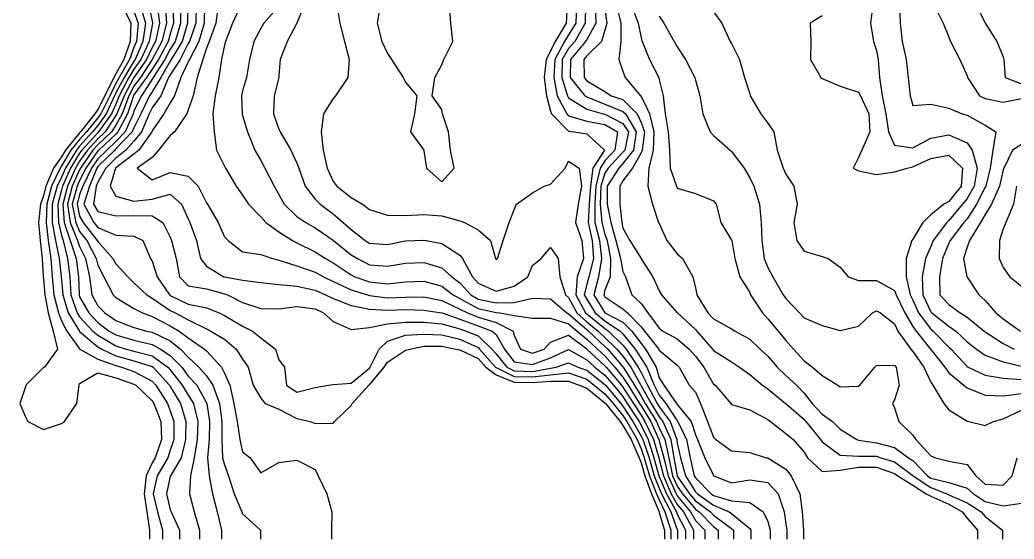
# Model space of a CAD drawing. Header units: metres. Extents: x 542999 to 543275, y 2234575 to 2234818.
# Drawn here: x 543014.2 to 543178.9, y 2234575 to 2234661.1 of the extents above; entities that cross this region are included whole.
import ezdxf

# ---------------------------------------------------------------- set-up
doc = ezdxf.new("R2010")
doc.units = ezdxf.units.M

msp = doc.modelspace()

# ---------------------------------------------------------------- linework, layer by layer
for points, elevation in [([(543031.16, 2234663.53), (543032.58, 2234660.53), (543032.48, 2234657.53), (543031.4, 2234654.53), (543030.1, 2234652.18), (543029.78, 2234651.53), (543028.27, 2234648.53), (543027.1, 2234646.24), (543026.64, 2234645.53), (543024.25, 2234642.53), (543024.1, 2234642.37), (543021.76, 2234639.53), (543021.1, 2234638.42), (543019.79, 2234636.53), (543018.49, 2234633.53), (543018.1, 2234631.91), (543017.62, 2234630.53), (543017.28, 2234627.53), (543017.56, 2234624.53), (543017.87, 2234621.53), (543018.07, 2234618.53), (543018.1, 2234618.22), (543018.34, 2234615.53), (543018.86, 2234612.53), (543019.72, 2234609.53), (543020.42, 2234606.53), (543018.25, 2234603.53), (543018.1, 2234603.49), (543015.2, 2234600.53), (543015.1, 2234600.3), (543014.2, 2234597.53), (543015.1, 2234595.31), (543015.5, 2234594.53), (543018.1, 2234593.22), (543021.1, 2234594.19), (543021.57, 2234594.53), (543023.61, 2234597.53), (543024.03, 2234600.53), (543024.1, 2234600.84), (543027.1, 2234602.6), (543030.1, 2234601.78), (543033.1, 2234600.7), (543033.4, 2234600.53), (543036.1, 2234597.93), (543036.36, 2234597.53), (543037.54, 2234594.53), (543037.63, 2234591.53), (543036.63, 2234588.53), (543036.1, 2234587.66), (543035.14, 2234585.53), (543034.79, 2234582.53), (543035.22, 2234579.53), (543035.65, 2234576.53), (543035.65, 2234575.03)], 2149.5), ([(543034.12, 2234663.53), (543034.98, 2234660.53), (543034.57, 2234657.53), (543033.29, 2234654.53), (543033.1, 2234654.27), (543031.45, 2234651.53), (543030.1, 2234648.99), (543029.87, 2234648.53), (543028.48, 2234645.53), (543027.1, 2234643.61), (543026.24, 2234642.53), (543024.1, 2234640.18), (543023.57, 2234639.53), (543021.74, 2234636.53), (543021.1, 2234635.05), (543020.37, 2234633.53), (543019.57, 2234630.53), (543019.55, 2234627.53), (543020.11, 2234624.53), (543020.72, 2234621.53), (543021.06, 2234618.53), (543021.1, 2234618.02), (543021.32, 2234615.53), (543022.17, 2234612.53), (543024.05, 2234609.53), (543024.1, 2234609.45), (543027.1, 2234606.9), (543027.75, 2234606.53), (543030.1, 2234605.41), (543033.1, 2234604.57), (543036.1, 2234603.67), (543036.29, 2234603.53), (543038.97, 2234600.53), (543039.1, 2234600.33), (543040.8, 2234597.53), (543041.68, 2234594.53), (543041.65, 2234591.53), (543040.89, 2234588.53), (543039.12, 2234585.53), (543039.1, 2234585.47), (543038.51, 2234582.53), (543039.1, 2234579.87), (543039.24, 2234579.53), (543040.65, 2234576.53), (543040.65, 2234575.03)], 2148.5), ([(543035.56, 2234663.53), (543036.1, 2234660.9), (543036.17, 2234660.53), (543036.1, 2234660.24), (543035.6, 2234657.53), (543034.23, 2234654.53), (543033.1, 2234652.91), (543032.27, 2234651.53), (543030.66, 2234648.53), (543030.1, 2234647.15), (543029.36, 2234645.53), (543027.24, 2234642.53), (543027.1, 2234642.4), (543024.47, 2234639.53), (543024.1, 2234638.99), (543022.57, 2234636.53), (543021.27, 2234633.53), (543021.1, 2234632.85), (543020.46, 2234630.53), (543020.57, 2234627.53), (543021.1, 2234625.35), (543021.34, 2234624.53), (543022.11, 2234621.53), (543022.47, 2234618.53), (543022.65, 2234615.53), (543023.68, 2234612.53), (543024.1, 2234611.87), (543026.3, 2234609.53), (543027.1, 2234608.84), (543030.1, 2234607.08), (543031.82, 2234606.53), (543033.1, 2234606.16), (543036.1, 2234605.44), (543038.72, 2234603.53), (543039.1, 2234603.1), (543041.09, 2234600.53), (543042.1, 2234598.87), (543042.95, 2234597.53), (543043.65, 2234594.53), (543043.58, 2234591.53), (543043.08, 2234588.53), (543042.44, 2234585.53), (543042.31, 2234582.53), (543043.09, 2234579.53), (543043.95, 2234576.53), (543043.95, 2234575.03)], 2148), ([(543036.93, 2234663.53), (543037.31, 2234660.53), (543036.65, 2234657.53), (543036.1, 2234656.5), (543035.17, 2234654.53), (543033.1, 2234651.54), (543033.1, 2234651.53), (543031.45, 2234648.53), (543030.25, 2234645.53), (543030.1, 2234645.27), (543028.3, 2234642.53), (543027.1, 2234641.41), (543025.38, 2234639.53), (543024.1, 2234637.67), (543023.4, 2234636.53), (543022.08, 2234633.53), (543021.32, 2234630.53), (543021.56, 2234627.53), (543022.55, 2234624.53), (543023.5, 2234621.53), (543023.88, 2234618.53), (543023.99, 2234615.53), (543024.1, 2234615.22), (543025.61, 2234612.53), (543027.1, 2234610.95), (543029.01, 2234609.53), (543030.1, 2234608.87), (543033.1, 2234607.99), (543036.1, 2234607.32), (543037.5, 2234606.53), (543039.1, 2234605.49), (543041, 2234603.53), (543042.1, 2234602.07), (543043.5, 2234600.53), (543045.1, 2234597.62), (543045.14, 2234597.53), (543045.62, 2234594.53), (543045.54, 2234591.53), (543045.26, 2234588.53), (543045.55, 2234585.53), (543046.13, 2234582.53), (543046.89, 2234579.53), (543047.57, 2234576.53), (543047.57, 2234575.03)], 2147.5), ([(543038.26, 2234663.53), (543038.46, 2234660.53), (543037.71, 2234657.53), (543036.12, 2234654.53), (543036.1, 2234654.51), (543034.15, 2234651.53), (543033.1, 2234650.11), (543032.24, 2234648.53), (543031.15, 2234645.53), (543030.1, 2234643.67), (543029.36, 2234642.53), (543027.1, 2234640.41), (543026.29, 2234639.53), (543024.24, 2234636.53), (543024.1, 2234636.27), (543022.88, 2234633.53), (543022.1, 2234630.53), (543022.5, 2234627.53), (543023.76, 2234624.53), (543024.1, 2234623.52), (543025.08, 2234621.53), (543025.74, 2234618.53), (543026.14, 2234615.53), (543027.1, 2234613.72), (543028.27, 2234612.53), (543030.1, 2234611.29), (543033.1, 2234610.12), (543035.2, 2234609.53), (543036.1, 2234609.36), (543039.1, 2234607.89), (543040.83, 2234606.53), (543042.1, 2234605.19), (543043.86, 2234603.53), (543045.1, 2234602.12), (543046.18, 2234600.53), (543047.25, 2234597.53), (543047.63, 2234594.53), (543047.65, 2234591.53), (543047.78, 2234588.53), (543048.1, 2234587.32), (543048.77, 2234585.53), (543049.68, 2234582.53), (543050.98, 2234579.53), (543051.1, 2234579.22), (543054.07, 2234576.53), (543054.07, 2234575.03)], 2147), ([(543039.56, 2234663.53), (543039.62, 2234660.53), (543039.1, 2234658.79), (543038.76, 2234657.53), (543037.15, 2234654.53), (543036.1, 2234652.91), (543035.19, 2234651.53), (543033.1, 2234648.67), (543033.03, 2234648.53), (543032.05, 2234645.53), (543030.45, 2234642.53), (543030.1, 2234642.17), (543027.25, 2234639.53), (543027.1, 2234639.39), (543025.14, 2234636.53), (543024.1, 2234634.48), (543023.68, 2234633.53), (543022.88, 2234630.53), (543023.45, 2234627.53), (543024.1, 2234626.05), (543025.31, 2234624.53), (543026.82, 2234621.53), (543027.1, 2234620.45), (543028.09, 2234618.53), (543029.67, 2234615.53), (543030.1, 2234615.09), (543033.1, 2234613.26), (543034.52, 2234612.53), (543036.1, 2234611.96), (543039.1, 2234610.38), (543040.57, 2234609.53), (543042.1, 2234608.42), (543044.8, 2234606.53), (543045.1, 2234606.24), (543047.57, 2234603.53), (543048.1, 2234602.53), (543048.96, 2234600.53), (543049.63, 2234597.53), (543050.17, 2234594.53), (543050.65, 2234591.53), (543051.1, 2234589.52), (543052.34, 2234588.53), (543054.1, 2234586.03), (543057.1, 2234587.71), (543060.1, 2234588.1), (543063.1, 2234586.57), (543063.62, 2234585.53), (543065.06, 2234582.53), (543065.86, 2234579.53), (543065.84, 2234576.53), (543065.84, 2234575.03)], 2146.5), ([(543040.79, 2234663.53), (543040.79, 2234660.53), (543039.9, 2234657.53), (543039.1, 2234656.23), (543038.19, 2234654.53), (543036.27, 2234651.53), (543036.1, 2234651.26), (543034.32, 2234648.53), (543033.1, 2234646.03), (543032.94, 2234645.53), (543031.63, 2234642.53), (543030.1, 2234640.94), (543028.58, 2234639.53), (543027.1, 2234638.08), (543026.04, 2234636.53), (543024.63, 2234633.53), (543024.1, 2234632.17), (543023.66, 2234630.53), (543024.1, 2234628.58), (543024.66, 2234627.53), (543027.01, 2234624.53), (543027.1, 2234624.34), (543029.6, 2234621.53), (543030.1, 2234620.64), (543032.1, 2234618.53), (543033.1, 2234617.53), (543035.2, 2234615.53), (543036.1, 2234615), (543039.1, 2234612.91), (543039.92, 2234612.53), (543042.1, 2234611.38), (543045.1, 2234609.89), (543045.85, 2234609.53), (543048.1, 2234608.18), (543050.05, 2234606.53), (543051.1, 2234604.86), (543052.03, 2234603.53), (543052.83, 2234600.53), (543054.1, 2234598.39), (543054.85, 2234597.53), (543057.1, 2234596.55), (543060.1, 2234595.05), (543062.29, 2234594.53), (543063.1, 2234594.21), (543066.1, 2234594.23), (543066.34, 2234594.53), (543069.1, 2234597.16), (543069.25, 2234597.53), (543072.02, 2234600.53), (543072.1, 2234600.6), (543074.55, 2234603.53), (543075.1, 2234604.37), (543078.1, 2234606.34), (543078.82, 2234606.53), (543081.1, 2234606.99), (543084.1, 2234607), (543086.43, 2234606.53), (543087.1, 2234606.4), (543090.1, 2234604.98), (543091.41, 2234603.53), (543093.1, 2234602.27), (543096.1, 2234601.05), (543099.1, 2234600.98), (543102.1, 2234601.21), (543105.1, 2234601.19), (543106.83, 2234600.53), (543108.1, 2234600.04), (543111.1, 2234597.65), (543111.2, 2234597.53), (543113.64, 2234594.53), (543114.1, 2234593.89), (543115.44, 2234591.53), (543116.77, 2234588.53), (543117.1, 2234587.66), (543117.75, 2234585.53), (543118.83, 2234582.53), (543120.08, 2234579.53), (543120.1, 2234579.44), (543120.96, 2234576.53), (543120.96, 2234575.03)], 2146), ([(543042.03, 2234663.53), (543041.96, 2234660.53), (543041.08, 2234657.53), (543039.27, 2234654.53), (543039.1, 2234654.28), (543037.56, 2234651.53), (543036.1, 2234649.19), (543035.68, 2234648.53), (543034.24, 2234645.53), (543033.1, 2234643.22), (543032.81, 2234642.53), (543030.1, 2234639.71), (543029.91, 2234639.53), (543027.1, 2234636.77), (543026.94, 2234636.53), (543025.73, 2234633.53), (543024.8, 2234630.53), (543026.46, 2234627.53), (543027.1, 2234626.71), (543030.1, 2234625.42), (543033.1, 2234625.23), (543034.56, 2234624.53), (543035.83, 2234621.53), (543036.1, 2234621.12), (543036.93, 2234618.53), (543038.98, 2234615.53), (543039.1, 2234615.44), (543042.1, 2234613.99), (543045.1, 2234613.35), (543047.2, 2234612.53), (543048.1, 2234612.12), (543051.1, 2234610.32), (543052.72, 2234609.53), (543054.1, 2234608.41), (543056.52, 2234606.53), (543057.1, 2234604.74), (543058.01, 2234603.53), (543058.36, 2234600.53), (543060.1, 2234599.4), (543063.1, 2234600.17), (543065.32, 2234600.53), (543066.1, 2234600.64), (543069.1, 2234600.88), (543072.1, 2234603.36), (543072.25, 2234603.53), (543073.72, 2234606.53), (543075.1, 2234607.83), (543078.1, 2234608.82), (543081.1, 2234609.02), (543084.1, 2234608.87), (543087.1, 2234608.16), (543090.1, 2234606.77), (543090.36, 2234606.53), (543093, 2234603.53), (543093.1, 2234603.46), (543096.1, 2234601.98), (543099.1, 2234601.91), (543102.1, 2234602.29), (543105.1, 2234602.6), (543108.1, 2234601.52), (543109.34, 2234600.53), (543111.1, 2234599.14), (543112.47, 2234597.53), (543114.1, 2234595.52), (543114.75, 2234594.53), (543116.43, 2234591.53), (543117.1, 2234590.01), (543117.63, 2234588.53), (543118.52, 2234585.53), (543119.68, 2234582.53), (543120.1, 2234581.52), (543121.04, 2234579.53), (543122.05, 2234576.53), (543122.05, 2234575.03)], 2145.5), ([(543043.41, 2234663.53), (543043.33, 2234660.53), (543042.3, 2234657.53), (543042.1, 2234657.16), (543040.75, 2234654.53), (543039.1, 2234652.01), (543038.84, 2234651.53), (543037.52, 2234648.53), (543036.1, 2234646.53), (543035.63, 2234645.53), (543034.37, 2234642.53), (543033.1, 2234640.99), (543031.75, 2234639.53), (543030.1, 2234638.17), (543028.44, 2234636.53), (543027.1, 2234634.2), (543026.84, 2234633.53), (543026.4, 2234630.53), (543027.1, 2234629.32), (543030.1, 2234628.6), (543033.1, 2234628.68), (543036.1, 2234628.6), (543037.88, 2234627.53), (543039.1, 2234625.09), (543039.34, 2234624.53), (543040.1, 2234621.53), (543040.64, 2234618.53), (543042.1, 2234617.04), (543045.1, 2234616.51), (543048.1, 2234615.71), (543048.6, 2234615.53), (543051.1, 2234614.24), (543054.1, 2234613.25), (543057.1, 2234613.21), (543060.1, 2234613.58), (543063.1, 2234613.21), (543064.49, 2234612.53), (543066.1, 2234611.13), (543069.1, 2234609.8), (543072.1, 2234610.13), (543075.1, 2234610.73), (543078.1, 2234611.01), (543081.1, 2234610.99), (543084.1, 2234610.71), (543087.1, 2234609.89), (543088.15, 2234609.53), (543090.1, 2234608.72), (543092.4, 2234606.53), (543093.1, 2234605.72), (543094.87, 2234603.53), (543096.1, 2234602.92), (543099.1, 2234602.84), (543102.1, 2234603.37), (543103.01, 2234603.53), (543105.1, 2234604.27), (543106.64, 2234603.53), (543108.1, 2234603.04), (543111.1, 2234600.64), (543111.2, 2234600.53), (543113.74, 2234597.53), (543114.1, 2234597.08), (543115.76, 2234594.53), (543117.1, 2234592.12), (543117.39, 2234591.53), (543118.43, 2234588.53), (543119.29, 2234585.53), (543120.1, 2234583.5), (543120.51, 2234582.53), (543122.01, 2234579.53), (543123.1, 2234576.62), (543123.15, 2234576.53), (543123.15, 2234575.03)], 2145), ([(543044.8, 2234663.53), (543044.72, 2234660.53), (543043.82, 2234657.53), (543042.29, 2234654.53), (543042.1, 2234654.14), (543040.85, 2234651.53), (543039.8, 2234648.53), (543039.1, 2234647.36), (543038.04, 2234645.53), (543036.1, 2234642.69), (543036.04, 2234642.53), (543033.92, 2234639.53), (543033.1, 2234638.82), (543030.1, 2234636.57), (543030.06, 2234636.53), (543029.14, 2234633.53), (543030.1, 2234631.87), (543033.1, 2234631.03), (543036.1, 2234631.38), (543039.1, 2234632.23), (543040.97, 2234630.53), (543042.1, 2234628.11), (543042.34, 2234627.53), (543043.44, 2234624.53), (543044.12, 2234621.53), (543045.1, 2234620.29), (543047.96, 2234618.53), (543048.1, 2234618.49), (543051.1, 2234617.95), (543054.1, 2234617.57), (543057.1, 2234617.26), (543060.1, 2234616.95), (543063.1, 2234616.3), (543064.85, 2234615.53), (543066.1, 2234614.93), (543069.1, 2234613.73), (543072.1, 2234613.16), (543075.1, 2234612.99), (543078.1, 2234613.09), (543081.1, 2234613), (543084.1, 2234612.54), (543084.13, 2234612.53), (543087.1, 2234611.5), (543090.1, 2234610.36), (543092.45, 2234609.53), (543093.1, 2234608.94), (543094.45, 2234606.53), (543096.1, 2234604.43), (543099.1, 2234604), (543102.1, 2234605.08), (543105.1, 2234606.44), (543108.1, 2234604.75), (543109.42, 2234603.53), (543111.1, 2234602.19), (543112.52, 2234600.53), (543114.1, 2234598.65), (543114.82, 2234597.53), (543116.77, 2234594.53), (543117.1, 2234593.94), (543118.28, 2234591.53), (543119.23, 2234588.53), (543120.06, 2234585.53), (543120.1, 2234585.43), (543121.31, 2234582.53), (543122.97, 2234579.53), (543123.1, 2234579.18), (543124.48, 2234576.53), (543124.48, 2234575.03)], 2144.5), ([(543047.05, 2234663.53), (543046.68, 2234660.53), (543045.53, 2234657.53), (543045.1, 2234656.42), (543044.51, 2234654.53), (543043.55, 2234651.53), (543042.88, 2234648.53), (543042.1, 2234646.19), (543041.84, 2234645.53), (543039.81, 2234642.53), (543039.1, 2234641.92), (543037.16, 2234639.53), (543036.1, 2234638.28), (543033.6, 2234636.53), (543036.1, 2234634.59), (543039.1, 2234635.78), (543042.1, 2234635.18), (543043.73, 2234633.53), (543045.1, 2234630.76), (543045.25, 2234630.53), (543047.06, 2234627.53), (543048.1, 2234625.15), (543048.7, 2234624.53), (543051.1, 2234622.68), (543054.1, 2234622.21), (543056.03, 2234621.53), (543057.1, 2234621.26), (543060.1, 2234620.32), (543063.1, 2234619.3), (543064.49, 2234618.53), (543066.1, 2234617.76), (543069.1, 2234616.36), (543071.79, 2234615.53), (543072.1, 2234615.44), (543075.1, 2234615.01), (543078.1, 2234615.16), (543081.1, 2234615.2), (543084.1, 2234614.58), (543087.1, 2234613.16), (543088.33, 2234612.53), (543090.1, 2234611.8), (543093.1, 2234610.93), (543095.89, 2234609.53), (543096.1, 2234608.79), (543097.14, 2234606.53), (543099.1, 2234605.83), (543101.06, 2234606.53), (543102.1, 2234607.7), (543105.1, 2234608.84), (543108.1, 2234606.56), (543108.14, 2234606.53), (543111.1, 2234603.76), (543111.3, 2234603.53), (543113.84, 2234600.53), (543114.1, 2234600.21), (543115.82, 2234597.53), (543117.1, 2234595.57), (543117.74, 2234594.53), (543119.16, 2234591.53), (543120.03, 2234588.53), (543120.1, 2234588.27), (543120.82, 2234585.53), (543122.11, 2234582.53), (543123.1, 2234580.76), (543124.13, 2234579.53), (543125.81, 2234576.53), (543125.81, 2234575.03)], 2144), ([(543050.81, 2234663.53), (543049.42, 2234660.53), (543048.27, 2234657.53), (543048.1, 2234656.92), (543047.59, 2234654.53), (543047.13, 2234651.53), (543046.52, 2234648.53), (543046.15, 2234645.53), (543046.36, 2234642.53), (543046.78, 2234639.53), (543048.1, 2234636.83), (543048.25, 2234636.53), (543050.03, 2234633.53), (543051.1, 2234632.05), (543052.09, 2234630.53), (543054.1, 2234628.46), (543054.96, 2234627.53), (543057.1, 2234625.96), (543059.36, 2234624.53), (543060.1, 2234624.16), (543063.1, 2234622.67), (543064.83, 2234621.53), (543066.1, 2234620.82), (543069.1, 2234618.82), (543069.67, 2234618.53), (543072.1, 2234617.68), (543075.1, 2234617.35), (543078.1, 2234617.68), (543081.1, 2234617.77), (543084.1, 2234616.95), (543085.95, 2234615.53), (543087.1, 2234614.94), (543090.1, 2234613.28), (543093.1, 2234612.6), (543093.73, 2234612.53), (543096.1, 2234612.1), (543099.1, 2234611.66), (543102.1, 2234611.64), (543105.1, 2234610.73), (543106.5, 2234609.53), (543108.1, 2234608.2), (543109.88, 2234606.53), (543111.1, 2234605.39), (543112.73, 2234603.53), (543114.1, 2234601.89), (543114.94, 2234600.53), (543116.83, 2234597.53), (543117.1, 2234597.1), (543118.69, 2234594.53), (543120.05, 2234591.53), (543120.1, 2234591.33), (543120.87, 2234588.53), (543121.57, 2234585.53), (543122.91, 2234582.53), (543123.1, 2234582.19), (543125.31, 2234579.53), (543126.1, 2234578.14), (543127.68, 2234576.53), (543127.68, 2234575.03)], 2143.5), ([(543061.27, 2234663.53), (543060.1, 2234660.55), (543060.09, 2234660.53), (543058.5, 2234657.53), (543057.33, 2234654.53), (543057.1, 2234651.95), (543057.08, 2234651.53), (543056.32, 2234648.53), (543056.21, 2234645.53), (543057.1, 2234643), (543057.32, 2234642.53), (543059.08, 2234639.53), (543060.1, 2234637.34), (543060.41, 2234636.53), (543061.46, 2234633.53), (543063.1, 2234631.41), (543063.92, 2234630.53), (543066.1, 2234628.97), (543067.77, 2234627.53), (543069.1, 2234626.38), (543071.4, 2234624.53), (543072.1, 2234624.08), (543075.1, 2234623.86), (543078.1, 2234624.46), (543079.63, 2234624.53), (543081.1, 2234624.61), (543081.5, 2234624.53), (543084.1, 2234624.02), (543087.1, 2234622.09), (543087.52, 2234621.53), (543089.17, 2234618.53), (543090.1, 2234617.47), (543093.1, 2234616.16), (543096.1, 2234616.95), (543098.32, 2234618.53), (543099.1, 2234620.37), (543100.53, 2234621.53), (543102.1, 2234623.39), (543103.34, 2234621.53), (543103.62, 2234618.53), (543104.59, 2234615.53), (543105.1, 2234615.08), (543106.45, 2234612.53), (543108.1, 2234611.06), (543109.99, 2234609.53), (543111.1, 2234608.48), (543113.11, 2234606.53), (543114.1, 2234605.37), (543115.38, 2234603.53), (543117.04, 2234600.53), (543117.1, 2234600.42), (543118.77, 2234597.53), (543120.1, 2234595.33), (543120.71, 2234594.53), (543122.03, 2234591.53), (543122.54, 2234588.53), (543123.07, 2234585.53), (543123.1, 2234585.45), (543125.13, 2234582.53), (543126.1, 2234581.36), (543128.58, 2234579.53), (543129.1, 2234579), (543132.1, 2234576.8), (543132.41, 2234576.53), (543132.41, 2234575.03)], 2142.5), ([(543066.69, 2234663.53), (543067.19, 2234660.53), (543067.96, 2234657.53), (543068.76, 2234654.53), (543068.52, 2234651.53), (543066.47, 2234648.53), (543066.1, 2234648.08), (543064.47, 2234645.53), (543064.13, 2234642.53), (543064.41, 2234639.53), (543065.08, 2234636.53), (543066.1, 2234634.3), (543066.68, 2234633.53), (543069.1, 2234631.65), (543070.97, 2234630.53), (543072.1, 2234629.68), (543075.1, 2234628.71), (543078.1, 2234628.67), (543081.1, 2234628.83), (543084.1, 2234628.61), (543087.1, 2234627.81), (543087.85, 2234627.53), (543090.1, 2234626.31), (543092.15, 2234624.53), (543092.97, 2234621.53), (543093.1, 2234621.32), (543093.31, 2234621.53), (543094.25, 2234624.53), (543095.24, 2234627.53), (543096.1, 2234629.64), (543096.47, 2234630.53), (543099.1, 2234632.45), (543101.07, 2234633.53), (543102.1, 2234633.85), (543104.52, 2234636.53), (543105.1, 2234637.7), (543106.84, 2234636.53), (543107.22, 2234633.53), (543106.66, 2234630.53), (543106.25, 2234627.53), (543107.26, 2234624.53), (543107.58, 2234621.53), (543106.51, 2234618.53), (543106.28, 2234615.53), (543107.9, 2234612.53), (543108.1, 2234612.35), (543111.1, 2234609.92), (543111.69, 2234609.53), (543114.1, 2234607.19), (543114.63, 2234606.53), (543116.62, 2234603.53), (543117.1, 2234602.65), (543118.15, 2234600.53), (543119.74, 2234597.53), (543120.1, 2234596.94), (543121.93, 2234594.53), (543123.02, 2234591.53), (543123.1, 2234590.94), (543123.63, 2234588.53), (543124.47, 2234585.53), (543126.1, 2234582.88), (543126.44, 2234582.53), (543129.1, 2234580.67), (543131.72, 2234579.53), (543132.1, 2234579.27), (543135.1, 2234576.8), (543135.29, 2234576.53), (543135.29, 2234575.03)], 2142), ([(543073.86, 2234663.53), (543073.4, 2234660.53), (543074.17, 2234657.53), (543075.1, 2234655.5), (543075.73, 2234654.53), (543077.71, 2234651.53), (543078.1, 2234650.78), (543079.98, 2234648.53), (543079.57, 2234645.53), (543078.91, 2234642.53), (543081.09, 2234639.53), (543081.1, 2234639.42), (543081.54, 2234636.53), (543084.1, 2234634.28), (543086.14, 2234636.53), (543085.52, 2234639.53), (543085.22, 2234642.53), (543084.21, 2234645.53), (543084.1, 2234646.25), (543082.51, 2234648.53), (543082.93, 2234651.53), (543084.1, 2234653.67), (543084.45, 2234654.53), (543085.91, 2234657.53), (543085.57, 2234660.53), (543085.39, 2234663.53)], 2141.5), ([(543104.85, 2234663.53), (543104.67, 2234660.53), (543102.86, 2234657.53), (543102.1, 2234655.89), (543101.36, 2234654.53), (543101.07, 2234651.53), (543101.42, 2234648.53), (543102.1, 2234645.98), (543102.26, 2234645.53), (543105.1, 2234642.65), (543106.04, 2234642.53), (543108.1, 2234642.22), (543111.05, 2234639.53), (543109.12, 2234636.53), (543108.73, 2234633.53), (543108.49, 2234630.53), (543108.33, 2234627.53), (543108.99, 2234624.53), (543109.21, 2234621.53), (543108.45, 2234618.53), (543108.1, 2234617.25), (543107.7, 2234615.53), (543108.1, 2234614.78), (543109.49, 2234612.53), (543111.1, 2234611.22), (543113.62, 2234609.53), (543114.1, 2234609.07), (543116.13, 2234606.53), (543117.1, 2234604.98), (543118.04, 2234603.53), (543119.26, 2234600.53), (543120.1, 2234598.89), (543121.21, 2234597.53), (543123.1, 2234594.62), (543123.18, 2234594.53), (543124.64, 2234591.53), (543125.23, 2234588.53), (543125.9, 2234585.53), (543126.1, 2234585.2), (543128.71, 2234582.53), (543129.1, 2234582.25), (543132.1, 2234581.39), (543135.1, 2234581.08), (543137.33, 2234579.53), (543138.1, 2234577.94), (543138.47, 2234576.53), (543138.47, 2234575.03)], 2141.5), ([(543106.4, 2234663.53), (543106.31, 2234660.53), (543105.1, 2234658.61), (543104.42, 2234657.53), (543102.83, 2234654.53), (543102.66, 2234651.53), (543103.21, 2234648.53), (543104.79, 2234645.53), (543105.1, 2234645.22), (543108.1, 2234644.3), (543111.1, 2234643.74), (543113.18, 2234642.53), (543112.76, 2234639.53), (543111.1, 2234637.76), (543110.3, 2234636.53), (543109.58, 2234633.53), (543109.42, 2234630.53), (543109.46, 2234627.53), (543110.2, 2234624.53), (543110.55, 2234621.53), (543110.06, 2234618.53), (543109.27, 2234615.53), (543111.1, 2234612.53), (543111.1, 2234612.53), (543114.1, 2234611), (543115.57, 2234609.53), (543117.1, 2234607.45), (543117.86, 2234606.53), (543119.58, 2234603.53), (543120.1, 2234601.77), (543120.85, 2234600.53), (543122.96, 2234597.53), (543123.1, 2234597.32), (543125.38, 2234594.53), (543126.1, 2234592.32), (543126.44, 2234591.53), (543127.68, 2234588.53), (543129.1, 2234585.58), (543129.17, 2234585.53), (543132.1, 2234584.35), (543135.1, 2234584.84), (543138.1, 2234584.41), (543139.82, 2234582.53), (543140.82, 2234579.53), (543141.1, 2234577.56), (543141.23, 2234576.53), (543141.23, 2234575.03)], 2141), ([(543107.91, 2234663.53), (543107.86, 2234660.53), (543106.12, 2234657.53), (543105.1, 2234656.35), (543104.05, 2234654.53), (543103.96, 2234651.53), (543104.91, 2234648.53), (543105.1, 2234648.19), (543108.1, 2234646.3), (543110.82, 2234645.53), (543111.1, 2234645.46), (543114.1, 2234643.92), (543114.99, 2234642.53), (543114.39, 2234639.53), (543114.1, 2234639.16), (543111.66, 2234636.53), (543111.1, 2234635.68), (543110.42, 2234633.53), (543110.35, 2234630.53), (543110.58, 2234627.53), (543111.1, 2234625.58), (543111.47, 2234624.53), (543112.05, 2234621.53), (543111.96, 2234618.53), (543111.1, 2234616.3), (543110.91, 2234615.53), (543111.1, 2234615.21), (543114.1, 2234613.22), (543114.83, 2234612.53), (543117.1, 2234610.24), (543117.67, 2234609.53), (543120.02, 2234606.53), (543120.1, 2234606.36), (543123.1, 2234603.89), (543123.42, 2234603.53), (543125.08, 2234600.53), (543126.1, 2234599.39), (543126.92, 2234597.53), (543128.13, 2234594.53), (543129.1, 2234591.95), (543129.51, 2234591.53), (543132.1, 2234589.67), (543135.1, 2234589.4), (543137.83, 2234588.53), (543138.1, 2234588.48), (543141.1, 2234586.65), (543141.98, 2234585.53), (543143.41, 2234582.53), (543143.81, 2234579.53), (543144.03, 2234576.53), (543144.03, 2234575.03)], 2140.5), ([(543109.48, 2234663.53), (543109.58, 2234660.53), (543108.1, 2234657.85), (543107.92, 2234657.53), (543105.4, 2234654.53), (543105.38, 2234651.53), (543107.8, 2234648.53), (543108.1, 2234648.33), (543111.1, 2234647.15), (543114.1, 2234645.93), (543114.51, 2234645.53), (543116.28, 2234642.53), (543115.83, 2234639.53), (543114.1, 2234637.29), (543113.4, 2234636.53), (543111.51, 2234633.53), (543111.5, 2234630.53), (543112.09, 2234627.53), (543112.94, 2234624.53), (543113.68, 2234621.53), (543114.1, 2234619.39), (543114.52, 2234618.53), (543115.57, 2234615.53), (543117.1, 2234614.1), (543118.24, 2234612.53), (543120.1, 2234610), (543120.72, 2234609.53), (543123.1, 2234608.24), (543125.04, 2234606.53), (543126.1, 2234605.36), (543127.52, 2234603.53), (543129.1, 2234600.74), (543129.35, 2234600.53), (543131.97, 2234597.53), (543132.1, 2234597.36), (543135.1, 2234596.47), (543138.1, 2234594.86), (543138.56, 2234594.53), (543141.1, 2234592.53), (543142.32, 2234591.53), (543144.1, 2234589.47), (543144.67, 2234588.53), (543147.1, 2234586.24), (543150.1, 2234586.45), (543153.1, 2234586.96), (543156.1, 2234586.97), (543159.1, 2234585.93), (543159.63, 2234585.53), (543162.1, 2234583.99), (543164.33, 2234582.53), (543165.1, 2234582.15), (543168.1, 2234580.84), (543170.31, 2234579.53), (543171.1, 2234578.49), (543172.85, 2234576.53), (543172.85, 2234575.03)], 2140), ([(543113.04, 2234663.53), (543113.73, 2234660.53), (543113.73, 2234657.53), (543113.43, 2234654.53), (543114.1, 2234652.59), (543114.47, 2234651.53), (543117.02, 2234648.53), (543117.1, 2234648.45), (543118.49, 2234645.53), (543119.21, 2234642.53), (543119.08, 2234639.53), (543118.36, 2234636.53), (543118.21, 2234633.53), (543118.98, 2234630.53), (543120.01, 2234627.53), (543120.1, 2234627.33), (543121.36, 2234624.53), (543123.1, 2234622.33), (543123.97, 2234621.53), (543125.69, 2234618.53), (543126.1, 2234616.69), (543126.36, 2234615.53), (543128.14, 2234612.53), (543129.1, 2234611.57), (543132.1, 2234609.87), (543132.67, 2234609.53), (543135.1, 2234608.16), (543136.83, 2234606.53), (543138.1, 2234605.36), (543139.65, 2234603.53), (543141.1, 2234602.13), (543142.86, 2234600.53), (543144.1, 2234599.25), (543145.43, 2234597.53), (543147.1, 2234595.72), (543148.82, 2234594.53), (543150.1, 2234593.28), (543152.84, 2234591.53), (543153.1, 2234591.46), (543156.1, 2234591), (543159.1, 2234590.24), (543161.41, 2234588.53), (543162.1, 2234588.04), (543164.53, 2234585.53), (543165.1, 2234585.15), (543168.1, 2234584.42), (543171.1, 2234583.49), (543172.16, 2234582.53), (543174.1, 2234581.26), (543177.1, 2234580.57), (543180.1, 2234580.99)], 2139), ([(543115.52, 2234663.53), (543116.6, 2234660.53), (543117.1, 2234658.1), (543117.28, 2234657.53), (543118.52, 2234654.53), (543120.02, 2234651.53), (543120.1, 2234651.15), (543120.75, 2234648.53), (543121.07, 2234645.53), (543121.6, 2234642.53), (543121.83, 2234639.53), (543121.91, 2234636.53), (543122.96, 2234633.53), (543123.1, 2234633.22), (543126.1, 2234632.31), (543129.1, 2234631.09), (543129.54, 2234630.53), (543130.32, 2234627.53), (543132.1, 2234624.57), (543132.11, 2234624.53), (543132.63, 2234621.53), (543133.47, 2234618.53), (543135.1, 2234615.89), (543135.25, 2234615.53), (543137.21, 2234612.53), (543138.1, 2234611.56), (543139.79, 2234609.53), (543141.1, 2234607.97), (543142.35, 2234606.53), (543144.1, 2234604.56), (543145.49, 2234603.53), (543147.1, 2234602.14), (543149.7, 2234600.53), (543150.1, 2234600.27), (543153.1, 2234600.4), (543153.35, 2234600.53), (543155.81, 2234603.53), (543156.1, 2234603.8), (543159.1, 2234603.84), (543159.34, 2234603.53), (543159.88, 2234600.53), (543159.1, 2234598.13), (543158.74, 2234597.53), (543159.1, 2234596.81), (543159.82, 2234594.53), (543162.1, 2234592.25), (543162.63, 2234591.53), (543165.1, 2234588.82), (543165.86, 2234588.53), (543168.1, 2234587.97), (543171.1, 2234587.41), (543172.53, 2234585.53), (543174.1, 2234584.13), (543177.1, 2234584), (543178.6, 2234585.53), (543179.38, 2234588.53)], 2138.5), ([(543155.47, 2234663.53), (543155.11, 2234660.53), (543155.58, 2234657.53), (543156.1, 2234656.01), (543156.37, 2234654.53), (543156.58, 2234651.53), (543157.06, 2234648.53), (543157.64, 2234645.53), (543158.07, 2234642.53), (543159.1, 2234640.34), (543162.1, 2234639.91), (543165.1, 2234641.48), (543168.1, 2234642.03), (543171.1, 2234640.71), (543171.96, 2234639.53), (543172.75, 2234636.53), (543172.27, 2234633.53), (543171.1, 2234631.47), (543170.37, 2234630.53), (543168.1, 2234627.85), (543167.75, 2234627.53), (543165.51, 2234624.53), (543165.1, 2234623.55), (543164.24, 2234621.53), (543163.68, 2234618.53), (543163.75, 2234615.53), (543165.1, 2234612.69), (543165.25, 2234612.53), (543168.1, 2234610.33), (543169.22, 2234609.53), (543171.1, 2234607.76), (543172.69, 2234606.53), (543174.1, 2234605.55), (543177.1, 2234604.42), (543180.1, 2234603.68)], 2136.5), ([(543159.9, 2234663.53), (543160.04, 2234660.53), (543160.34, 2234657.53), (543160.99, 2234654.53), (543161.33, 2234651.53), (543161.69, 2234648.53), (543162.1, 2234646.89), (543165.1, 2234647.13), (543168.1, 2234646.45), (543170.31, 2234645.53), (543171.1, 2234645.28), (543174.1, 2234643.66), (543175.86, 2234642.53), (543175.38, 2234639.53), (543174.94, 2234636.53), (543174.2, 2234633.53), (543174.1, 2234633.35), (543172.68, 2234630.53), (543171.1, 2234628.14), (543170.59, 2234627.53), (543168.32, 2234624.53), (543168.1, 2234624.07), (543167.06, 2234621.53), (543166.54, 2234618.53), (543166.59, 2234615.53), (543168.1, 2234613.94), (543169.98, 2234612.53), (543171.1, 2234611.81), (543173.93, 2234609.53), (543174.1, 2234609.39), (543177.1, 2234607.48), (543178.9, 2234606.53)], 2136), ([(543165.64, 2234663.53), (543167.13, 2234660.53), (543168.1, 2234658.21), (543168.37, 2234657.53), (543169.9, 2234654.53), (543171.1, 2234651.81), (543171.2, 2234651.53), (543173.14, 2234648.53), (543174.1, 2234648.05), (543177.1, 2234647.45), (543180.1, 2234648.05)], 2135.5), ([(543172.68, 2234663.53), (543174.1, 2234660.54), (543174.11, 2234660.53), (543176.06, 2234657.53), (543177.1, 2234654.96), (543177.22, 2234654.53), (543177.41, 2234651.53), (543180.1, 2234650.48)], 2135), ([(543033.1, 2234662.52), (543033.79, 2234660.53), (543033.54, 2234657.53), (543033.1, 2234656.51), (543032.34, 2234654.53), (543030.62, 2234651.53), (543030.1, 2234650.55), (543029.07, 2234648.53), (543027.59, 2234645.53), (543027.1, 2234644.85), (543025.25, 2234642.53), (543024.1, 2234641.27), (543022.66, 2234639.53), (543021.1, 2234636.89), (543020.86, 2234636.53), (543019.43, 2234633.53), (543018.68, 2234630.53), (543018.53, 2234627.53), (543018.88, 2234624.53), (543019.31, 2234621.53), (543019.57, 2234618.53), (543019.84, 2234615.53), (543020.59, 2234612.53), (543021.1, 2234611.24), (543021.95, 2234609.53), (543024.1, 2234606.56), (543024.14, 2234606.53), (543027.1, 2234604.87), (543030.1, 2234603.79), (543031.04, 2234603.53), (543033.1, 2234602.8), (543036.1, 2234601.2), (543036.71, 2234600.53), (543038.65, 2234597.53), (543039.1, 2234596.29), (543039.68, 2234594.53), (543039.68, 2234591.53), (543039.1, 2234589.75), (543038.69, 2234588.53), (543036.93, 2234585.53), (543036.27, 2234582.53), (543036.98, 2234579.53), (543037.81, 2234576.53), (543037.81, 2234575.03)], 2149), ([(543057.1, 2234663.39), (543054.62, 2234660.53), (543054.1, 2234659.68), (543052.94, 2234657.53), (543052.22, 2234654.53), (543051.73, 2234651.53), (543051.1, 2234649.35), (543050.91, 2234648.53), (543051.01, 2234645.53), (543051.1, 2234645.23), (543051.91, 2234642.53), (543053.1, 2234639.53), (543054.1, 2234637.77), (543054.78, 2234636.53), (543056.3, 2234633.53), (543057.1, 2234632.18), (543057.99, 2234630.53), (543060.1, 2234628.5), (543061.54, 2234627.53), (543063.1, 2234626.61), (543066.1, 2234624.57), (543066.15, 2234624.53), (543069.1, 2234622.17), (543070.12, 2234621.53), (543072.1, 2234620.51), (543075.1, 2234620.25), (543078.1, 2234620.79), (543081.1, 2234620.86), (543084.1, 2234619.99), (543085.73, 2234618.53), (543087.1, 2234617.51), (543088.89, 2234615.53), (543090.1, 2234614.83), (543093.1, 2234614.22), (543096.1, 2234614.28), (543099.1, 2234614.96), (543102.1, 2234614.87), (543104.81, 2234612.53), (543105.1, 2234612.4), (543108.1, 2234609.77), (543108.4, 2234609.53), (543111.1, 2234606.98), (543111.57, 2234606.53), (543114.1, 2234603.59), (543114.14, 2234603.53), (543115.99, 2234600.53), (543117.1, 2234598.74), (543117.8, 2234597.53), (543119.63, 2234594.53), (543120.1, 2234593.49), (543121.04, 2234591.53), (543121.71, 2234588.53), (543122.32, 2234585.53), (543123.1, 2234583.79), (543123.98, 2234582.53), (543126.1, 2234579.99), (543126.72, 2234579.53), (543129.1, 2234577.11), (543129.87, 2234576.53), (543129.87, 2234575.03)], 2143), ([(543111.1, 2234662.87), (543111.42, 2234660.53), (543111.1, 2234659.38), (543110.52, 2234657.53), (543108.1, 2234655.12), (543107.62, 2234654.53), (543107.68, 2234651.53), (543108.1, 2234651.02), (543111.1, 2234649.24), (543112.17, 2234648.53), (543114.1, 2234647.88), (543116.47, 2234645.53), (543117.1, 2234644.11), (543117.66, 2234642.53), (543117.3, 2234639.53), (543117.1, 2234639.04), (543115.66, 2234636.53), (543114.1, 2234634.42), (543113.59, 2234633.53), (543113.59, 2234630.53), (543113.92, 2234627.53), (543114.1, 2234626.57), (543115.26, 2234624.53), (543117.09, 2234621.53), (543117.1, 2234621.49), (543119.04, 2234618.53), (543120.1, 2234616.18), (543120.49, 2234615.53), (543123.1, 2234612.54), (543123.11, 2234612.53), (543126.1, 2234609.77), (543126.34, 2234609.53), (543128.94, 2234606.53), (543129.1, 2234606.3), (543132.1, 2234604.42), (543133.43, 2234603.53), (543135.1, 2234602.32), (543137.23, 2234600.53), (543138.1, 2234599.92), (543141.05, 2234597.53), (543141.1, 2234597.49), (543144.1, 2234594.85), (543144.4, 2234594.53), (543146.83, 2234591.53), (543147.1, 2234591.14), (543150.1, 2234588.95), (543153.1, 2234588.81), (543156.1, 2234588.76), (543156.79, 2234588.53), (543159.1, 2234587.87), (543162.1, 2234585.59), (543162.16, 2234585.53), (543165.1, 2234583.59), (543167.75, 2234582.53), (543168.1, 2234582.39), (543171.1, 2234581.05), (543173.44, 2234579.53), (543174.1, 2234578.77), (543176.95, 2234576.53), (543176.95, 2234575.03)], 2139.5), ([(543129.1, 2234662.43), (543130.48, 2234660.53), (543131.88, 2234657.53), (543132.1, 2234657.17), (543133.4, 2234654.53), (543134.23, 2234651.53), (543135.1, 2234648.84), (543135.19, 2234648.53), (543136.95, 2234645.53), (543138.1, 2234643.96), (543139.07, 2234642.53), (543139.62, 2234639.53), (543140.63, 2234636.53), (543141.1, 2234635.53), (543142.42, 2234633.53), (543142.97, 2234630.53), (543142.43, 2234627.53), (543142.89, 2234624.53), (543144.1, 2234622.79), (543147.1, 2234621.9), (543148.07, 2234621.53), (543150.1, 2234620.11), (543151.39, 2234618.53), (543153.1, 2234617.91), (543156.1, 2234617.89), (543159.1, 2234616.23), (543159.37, 2234615.53), (543160.8, 2234612.53), (543162.1, 2234610.3), (543162.65, 2234609.53), (543165.04, 2234606.53), (543165.1, 2234606.44), (543167.42, 2234603.53), (543168.1, 2234602.6), (543170.58, 2234600.53), (543171.1, 2234600.11), (543174.1, 2234598.92), (543177.1, 2234598.81), (543180.1, 2234599.15)], 2137.5), ([(543120.1, 2234661.72), (543120.88, 2234660.53), (543122.58, 2234657.53), (543123.1, 2234656.66), (543124.47, 2234654.53), (543125.98, 2234651.53), (543126.1, 2234651.11), (543126.84, 2234648.53), (543127.32, 2234645.53), (543128.57, 2234642.53), (543129.1, 2234641.92), (543131.85, 2234639.53), (543132.1, 2234639.3), (543134.17, 2234636.53), (543135.1, 2234634.93), (543135.78, 2234633.53), (543136.72, 2234630.53), (543137, 2234627.53), (543137.09, 2234624.53), (543137.5, 2234621.53), (543138.1, 2234620.07), (543138.91, 2234618.53), (543140.66, 2234615.53), (543141.1, 2234614.89), (543143.33, 2234612.53), (543144.1, 2234611.73), (543147.1, 2234610.46), (543150.1, 2234609.62), (543153.1, 2234610.35), (543155.42, 2234612.53), (543156.1, 2234612.89), (543156.78, 2234612.53), (543159.1, 2234610.73), (543159.64, 2234609.53), (543161.78, 2234606.53), (543162.1, 2234606.15), (543163.94, 2234603.53), (543165.1, 2234601.05), (543165.44, 2234600.53), (543167.25, 2234597.53), (543168.1, 2234596.46), (543171.1, 2234594.59), (543171.37, 2234594.53), (543174.1, 2234593.87), (543175.46, 2234594.53), (543177.1, 2234594.98), (543180.1, 2234596.42)], 2138), ([(543147.1, 2234661.77), (543145.13, 2234660.53), (543145.23, 2234657.53), (543145.19, 2234654.53), (543146.86, 2234651.53), (543147.1, 2234651.41), (543150.1, 2234650.1), (543153.1, 2234649.12), (543153.47, 2234648.53), (543154.81, 2234645.53), (543154.98, 2234642.53), (543153.68, 2234639.53), (543153.1, 2234638.28), (543152.26, 2234636.53), (543153.1, 2234636.07), (543156.1, 2234635.46), (543159.1, 2234635.91), (543161.16, 2234636.53), (543162.1, 2234636.72), (543165.1, 2234638.14), (543168.1, 2234638.7), (543170.36, 2234636.53), (543170.15, 2234633.53), (543168.1, 2234630.98), (543167.23, 2234630.53), (543165.1, 2234628.79), (543163.76, 2234627.53), (543162.1, 2234624.73), (543161.97, 2234624.53), (543161.01, 2234621.53), (543161.02, 2234618.53), (543161.67, 2234615.53), (543162.1, 2234614.62), (543163.03, 2234612.53), (543165.1, 2234609.85), (543165.5, 2234609.53), (543168.1, 2234606.86), (543168.45, 2234606.53), (543171.1, 2234603.67), (543171.31, 2234603.53), (543174.1, 2234602.21), (543177.1, 2234601.7), (543180.1, 2234601.47)], 2137), ([(543180.1, 2234640.45), (543178.63, 2234639.53), (543177.18, 2234636.53), (543177.1, 2234636.25), (543176.48, 2234633.53), (543175.17, 2234630.53), (543174.1, 2234628.85), (543173.35, 2234627.53), (543171.5, 2234624.53), (543171.1, 2234623.43), (543170.49, 2234621.53), (543171.05, 2234618.53), (543171.1, 2234618.43), (543173.05, 2234615.53), (543174.1, 2234614.56), (543175.89, 2234612.53), (543177.1, 2234611.52), (543179.96, 2234609.53)], 2135.5), ([(543179.29, 2234633.53), (543178.78, 2234630.53), (543177.53, 2234627.53), (543177.1, 2234626.46), (543176.47, 2234624.53), (543176.42, 2234621.53), (543177.1, 2234620.03), (543178.16, 2234618.53), (543180.1, 2234616.97)], 2135)]:
    msp.add_lwpolyline(points, dxfattribs=dict(elevation=elevation))

doc.saveas('drawing.dxf')
